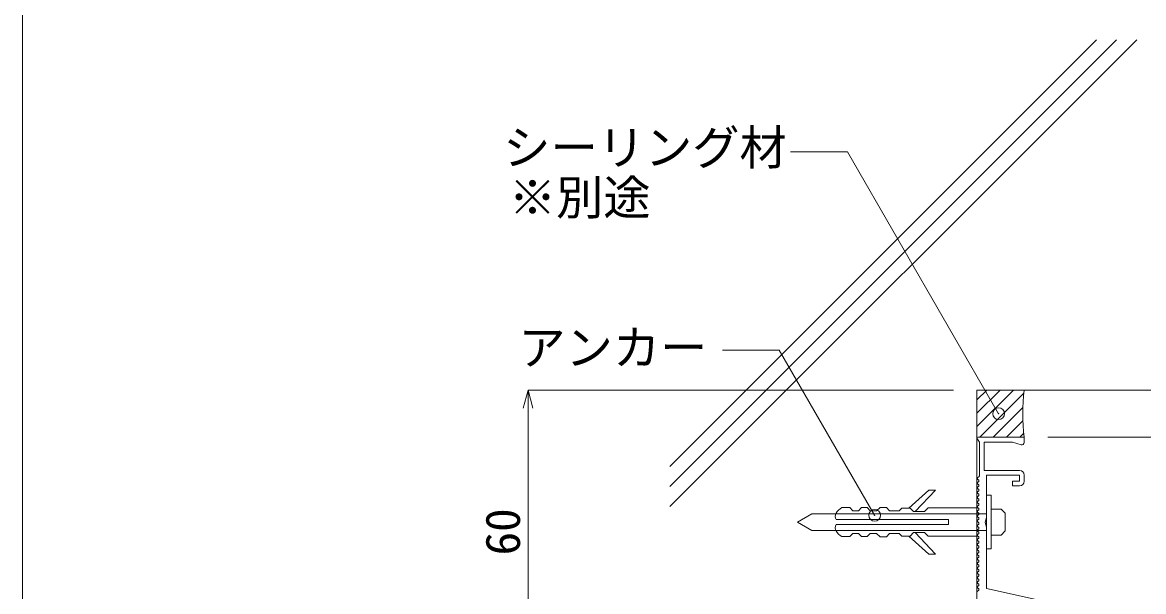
# Model space of a CAD drawing. Units: millimetres at full size, sheet at 1:5; details may follow other scales. Extents: x -675 to 675, y -471 to 460.
# Drawn here: x -675 to -437.8, y 208.6 to 329 of the extents above; entities that cross this region are included whole.
import ezdxf
from ezdxf.enums import TextEntityAlignment as Align

# ---------------------------------------------------------------- set-up
doc = ezdxf.new("R2010")
doc.units = ezdxf.units.MM
doc.header["$LTSCALE"] = 5
doc.header["$PDMODE"] = 32
doc.header["$PDSIZE"] = 2.5
doc.layers.add('1-0_芯・寸法線', color=7, linetype='Continuous', lineweight=18)
doc.layers.add('F-F', color=7, linetype='Continuous', lineweight=18)
doc.styles.add('ＭＳ ゴシック', font='')
doc.styles.get('ＭＳ ゴシック').set_extended_font_data('MS Gothic')

msp = doc.modelspace()

# ---------------------------------------------------------------- linework, layer by layer
at = {"layer": '1-0_芯・寸法線'}
for p, q in [((-538.023, 235.051), (-447.719, 325.355)), ((-538.023, 230.808), (-443.476, 325.355)), ((-538.023, 226.566), (-439.234, 325.355)), ((-512.448, 301.649), (-500.448, 301.649)), ((-468.448, 246.222), (-500.448, 301.649)), ((-568.023, 251.222), (-569.059, 247.359)), ((-568.023, 251.222), (-566.988, 247.359)), ((-568.023, 251.222), (-478.023, 251.222)), ((-568.023, 191.222), (-568.023, 251.222)), ((-473.023, 251.222), (-473.023, 172.722)), ((-473.023, 249.139), (-470.94, 251.222)), ((-473.023, 246.311), (-468.112, 251.222)), ((-473.023, 243.483), (-465.283, 251.222)), ((-473.023, 251.222), (-432.987, 251.222)), ((-472.455, 241.222), (-463.096, 250.581)), ((-469.626, 241.222), (-463.303, 247.546)), ((-466.798, 241.222), (-463.297, 244.723)), ((-463.97, 241.222), (-463.118, 242.075)), ((-473.023, 241.033), (-472.524, 240.222)), ((-472.824, 241.222), (-463.024, 241.222)), ((-472.524, 233.098), (-472.524, 240.222)), ((-465.524, 240.222), (-471.524, 240.222)), ((-471.524, 240.222), (-471.524, 234.222)), ((-463.676, 239.631), (-465.524, 240.222)), ((-463.024, 240.107), (-463.024, 241.222)), ((-463.024, 241.222), (-463.024, 241.222)), ((-302.585, 241.222), (-458.024, 241.222)), ((-472.582, 232.957), (-472.882, 232.656)), ((-464.024, 234.222), (-471.524, 234.222)), ((-464.024, 233.222), (-464.024, 231.922)), ((-463.024, 233.222), (-463.024, 231.922)), ((-472.882, 232.374), (-472.665, 232.156)), ((-472.665, 231.874), (-472.882, 231.656)), ((-472.882, 231.374), (-472.665, 231.156)), ((-472.665, 230.874), (-472.882, 230.656)), ((-472.882, 230.374), (-472.665, 230.156)), ((-465.524, 231.922), (-465.524, 230.922)), ((-464.024, 231.922), (-465.524, 231.922)), ((-464.024, 230.922), (-465.524, 230.922)), ((-483.216, 230.047), (-487.455, 226.244)), ((-486.077, 225.511), (-481.823, 230.047)), ((-481.823, 230.047), (-483.216, 230.047)), ((-472.665, 229.874), (-472.882, 229.656)), ((-472.882, 229.374), (-472.665, 229.156)), ((-472.665, 228.874), (-472.882, 228.656)), ((-472.882, 228.374), (-472.665, 228.156)), ((-472.665, 227.874), (-472.882, 227.656)), ((-471.024, 228.961), (-471.024, 217.599)), ((-501.639, 226.335), (-499.911, 226.335)), ((-499.911, 226.335), (-499.265, 225.687)), ((-499.265, 225.687), (-498.114, 225.687)), ((-498.114, 225.687), (-497.451, 226.351)), ((-497.451, 226.351), (-496.264, 226.351)), ((-496.264, 226.351), (-495.605, 225.687)), ((-495.605, 225.687), (-494.3, 225.687)), ((-494.3, 225.687), (-493.544, 226.376)), ((-493.544, 226.376), (-492.192, 226.376)), ((-492.192, 226.376), (-491.502, 225.687)), ((-491.502, 225.687), (-489.496, 225.687)), ((-489.496, 225.687), (-488.937, 226.244)), ((-488.937, 226.244), (-487.158, 226.244)), ((-487.158, 226.244), (-486.427, 225.511)), ((-486.427, 225.511), (-484.124, 225.511)), ((-484.124, 225.511), (-483.356, 226.28)), ((-483.356, 226.28), (-473.023, 226.28)), ((-473.023, 226.28), (-473.023, 220.28)), ((-472.882, 227.374), (-472.665, 227.156)), ((-472.665, 226.874), (-472.882, 226.656)), ((-472.882, 226.374), (-472.665, 226.156)), ((-472.665, 225.874), (-472.882, 225.656)), ((-472.882, 225.374), (-472.665, 225.156)), ((-470.046, 226.035), (-467.919, 226.035)), ((-467.919, 226.035), (-467.047, 225.163)), ((-511.024, 223.28), (-507.992, 225.03)), ((-511.024, 223.28), (-507.992, 221.53)), ((-507.992, 225.03), (-471.024, 225.03)), ((-502.795, 223.818), (-479.029, 223.818)), ((-479.029, 223.818), (-479.029, 222.742)), ((-472.665, 224.874), (-472.882, 224.656)), ((-472.882, 224.374), (-472.665, 224.156)), ((-472.665, 223.874), (-472.882, 223.656)), ((-472.882, 223.374), (-472.665, 223.156)), ((-471.306, 223.28), (-471.024, 224.223)), ((-471.306, 223.165), (-471.024, 222.223)), ((-467.047, 225.163), (-467.047, 221.397)), ((-507.992, 221.53), (-471.024, 221.53)), ((-502.795, 222.742), (-479.029, 222.742)), ((-499.911, 220.225), (-499.265, 220.873)), ((-499.265, 220.873), (-498.114, 220.873)), ((-498.114, 220.873), (-497.451, 220.209)), ((-496.264, 220.209), (-495.605, 220.873)), ((-495.605, 220.873), (-494.3, 220.873)), ((-494.3, 220.873), (-493.544, 220.184)), ((-492.192, 220.184), (-491.502, 220.873)), ((-491.502, 220.873), (-489.496, 220.873)), ((-489.496, 220.873), (-488.937, 220.316)), ((-487.158, 220.316), (-486.427, 221.049)), ((-486.427, 221.049), (-484.124, 221.049)), ((-486.077, 221.049), (-481.823, 216.513)), ((-484.124, 221.049), (-483.356, 220.28)), ((-472.665, 222.874), (-472.882, 222.656)), ((-472.882, 222.374), (-472.665, 222.156)), ((-472.665, 221.874), (-472.882, 221.656)), ((-472.882, 221.374), (-472.665, 221.156)), ((-472.665, 220.874), (-472.882, 220.656)), ((-471.024, 222.223), (-471.024, 209.222)), ((-467.919, 220.525), (-467.047, 221.397)), ((-501.639, 220.225), (-499.911, 220.225)), ((-497.451, 220.209), (-496.264, 220.209)), ((-493.544, 220.184), (-492.192, 220.184)), ((-488.937, 220.316), (-487.158, 220.316)), ((-483.216, 216.513), (-487.455, 220.316)), ((-483.356, 220.28), (-473.023, 220.28)), ((-472.882, 220.374), (-472.665, 220.156)), ((-472.665, 219.874), (-472.882, 219.656)), ((-472.882, 219.374), (-472.665, 219.156)), ((-472.665, 218.874), (-472.882, 218.656)), ((-472.882, 218.374), (-472.665, 218.156)), ((-470.046, 220.525), (-467.919, 220.525)), ((-481.823, 216.513), (-483.216, 216.513)), ((-472.665, 217.874), (-472.882, 217.656)), ((-472.882, 217.374), (-472.665, 217.156)), ((-472.665, 216.874), (-472.882, 216.656)), ((-472.882, 216.374), (-472.665, 216.156)), ((-471.024, 217.599), (-470.046, 217.599)), ((-472.665, 215.874), (-472.882, 215.656)), ((-472.882, 215.374), (-472.665, 215.156)), ((-472.665, 214.874), (-472.882, 214.656)), ((-472.882, 214.374), (-472.665, 214.156)), ((-472.665, 213.874), (-472.882, 213.656)), ((-472.882, 213.374), (-472.665, 213.156)), ((-472.665, 212.874), (-472.882, 212.656)), ((-472.882, 212.374), (-472.665, 212.156)), ((-472.665, 211.874), (-472.882, 211.656)), ((-472.882, 211.374), (-472.665, 211.156)), ((-472.965, 208.574), (-472.665, 208.874)), ((-472.665, 210.874), (-472.882, 210.656)), ((-472.882, 210.374), (-472.665, 210.156)), ((-472.665, 209.874), (-472.882, 209.656)), ((-472.882, 209.374), (-472.665, 209.156)), ((-471.024, 209.222), (-403.024, 194.222))]:
    msp.add_line(p, q, dxfattribs=at)
for points in [[(-494.68, 224.712), (-514.872, 259.686), (-526.872, 259.686)], [(-464.024, 233.222), (-471.024, 233.222), (-471.024, 224.223)], [(-471.024, 228.961), (-470.046, 228.961), (-470.046, 217.599)]]:
    msp.add_lwpolyline(points, dxfattribs=at)
for centre, radius, start, end in [((-421.619, 246.222), 41.705, 173.1143, 186.88567), ((-472.824, 241.022), 0.2, 90, 176.9357), ((-463.524, 240.107), 0.5, 252.25525, 0), ((-472.741, 232.515), 0.2, 135, 225), ((-472.724, 233.098), 0.2, 315, 0), ((-464.024, 233.222), 1, 0, 90), ((-464.024, 233.222), 1, 0, 90), ((-472.741, 231.515), 0.2, 135, 225), ((-472.741, 230.515), 0.2, 135, 225), ((-472.807, 232.015), 0.2, 315, 45), ((-472.807, 231.015), 0.2, 315, 45), ((-472.807, 230.015), 0.2, 315, 45), ((-464.024, 231.922), 1, 270, 0), ((-464.024, 231.922), 1, 270, 0), ((-472.741, 229.515), 0.2, 135, 225), ((-472.741, 228.515), 0.2, 135, 225), ((-472.807, 229.015), 0.2, 315, 45), ((-472.807, 228.015), 0.2, 315, 45), ((-499.43, 222.894), 4.089, 122.69021, 146.46874), ((-472.741, 227.515), 0.2, 135, 225), ((-472.741, 226.515), 0.2, 135, 225), ((-472.741, 225.515), 0.2, 135, 225), ((-472.807, 227.015), 0.2, 315, 45), ((-472.807, 226.015), 0.2, 315, 45), ((-501.837, 224.517), 1.187, 147.63371, 216.10756), ((-472.741, 224.515), 0.2, 135, 225), ((-472.741, 223.515), 0.2, 135, 225), ((-472.807, 225.015), 0.2, 315, 45), ((-472.807, 224.015), 0.2, 315, 45), ((-472.807, 223.015), 0.2, 315, 45), ((-471.115, 223.223), 0.2, 163.30098, 196.69902), ((-501.837, 222.043), 1.187, 143.89244, 212.36629), ((-499.43, 223.666), 4.089, 213.53126, 237.30979), ((-472.741, 222.515), 0.2, 135, 225), ((-472.741, 221.515), 0.2, 135, 225), ((-472.741, 220.515), 0.2, 135, 225), ((-472.807, 222.015), 0.2, 315, 45), ((-472.807, 221.015), 0.2, 315, 45), ((-472.741, 219.515), 0.2, 135, 225), ((-472.741, 218.515), 0.2, 135, 225), ((-472.807, 220.015), 0.2, 315, 45), ((-472.807, 219.015), 0.2, 315, 45), ((-472.741, 217.515), 0.2, 135, 225), ((-472.741, 216.515), 0.2, 135, 225), ((-472.807, 218.015), 0.2, 315, 45), ((-472.807, 217.015), 0.2, 315, 45), ((-472.807, 216.015), 0.2, 315, 45), ((-472.741, 215.515), 0.2, 135, 225), ((-472.741, 214.515), 0.2, 135, 225), ((-472.741, 213.515), 0.2, 135, 225), ((-472.807, 215.015), 0.2, 315, 45), ((-472.807, 214.015), 0.2, 315, 45), ((-472.741, 212.515), 0.2, 135, 225), ((-472.741, 211.515), 0.2, 135, 225), ((-472.807, 213.015), 0.2, 315, 45), ((-472.807, 212.015), 0.2, 315, 45), ((-472.807, 211.015), 0.2, 315, 45), ((-472.741, 210.515), 0.2, 135, 225), ((-472.741, 209.515), 0.2, 135, 225), ((-472.807, 210.015), 0.2, 315, 45), ((-472.807, 209.015), 0.2, 315, 45)]:
    msp.add_arc(centre, radius, start, end, dxfattribs=at)
for p in [(-468.448, 246.222), (-494.68, 224.712)]:
    msp.add_point(p, dxfattribs=at)
at = {"layer": 'F-F'}
msp.add_line((-675, 460), (-675, -440), dxfattribs=at)

# ---------------------------------------------------------------- texts
at = {"layer": '1-0_芯・寸法線', "style": 'ＭＳ ゴシック'}
for s, p in [('シーリング材', (-573.271, 296.696)), ('※別途', (-572.077, 286.122)), ('アンカー', (-570.073, 254.355))]:
    msp.add_text(s, height=7.331, dxfattribs=at).set_placement(p, align=Align.BOTTOM_LEFT)
msp.add_text('60', height=7.331, rotation=90, dxfattribs=at).set_placement((-567.523, 216.222), align=Align.BOTTOM_LEFT)

doc.saveas('drawing.dxf')
